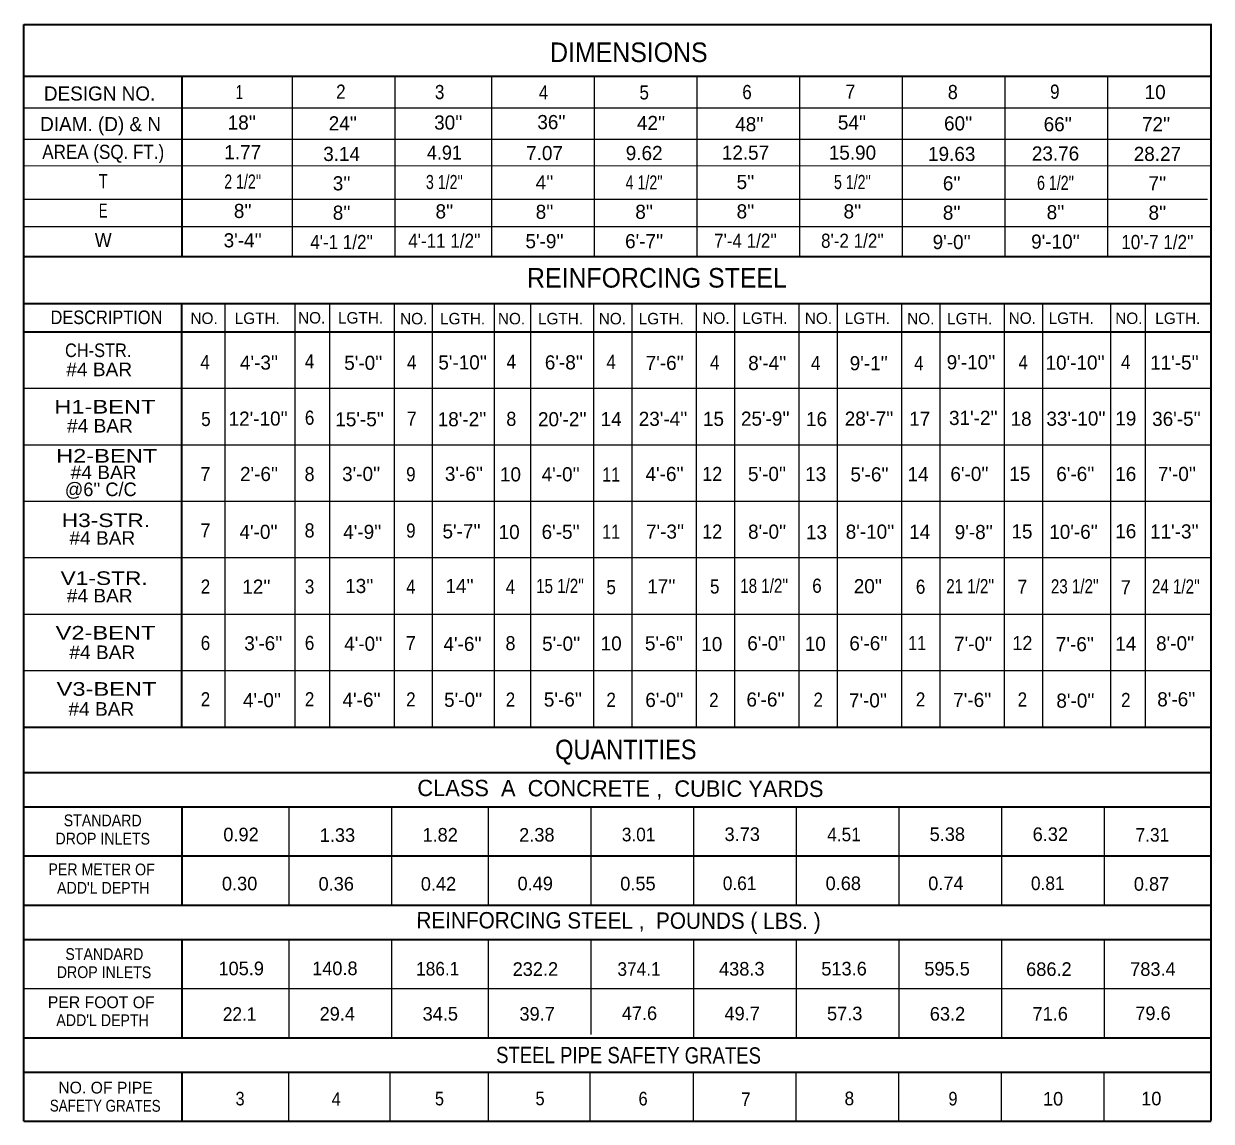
# Model space of a CAD drawing. Extents: x 472 to 851, y 139 to 417.
# Drawn here: x 613 to 722.2, y 250.8 to 351.6 of the extents above; entities that cross this region are included whole.
import ezdxf
from ezdxf.enums import TextEntityAlignment as Align

# ---------------------------------------------------------------- set-up
doc = ezdxf.new("R2010")
doc.units = 0
doc.header["$LTSCALE"] = 0.52
doc.layers.add('1', color=7, linetype='Continuous', lineweight=25)

msp = doc.modelspace()

# ---------------------------------------------------------------- linework, layer by layer
at = {"layer": '1', "lineweight": 35}
for p, q in [((612.9787, 250.7583), (612.9787, 351.5682)), ((612.9787, 351.5682), (722.1527, 351.5682)), ((722.1527, 250.8183), (722.1527, 351.6416)), ((612.9787, 346.8288), (722.1527, 346.8306)), ((627.5041, 346.8291), (627.5041, 330.2422)), ((612.9787, 330.2422), (722.1527, 330.2422)), ((612.9787, 325.9177), (722.1527, 325.9177)), ((627.5041, 286.9977), (627.5041, 325.9177)), ((612.9787, 323.323), (722.1527, 323.323)), ((612.9787, 286.9977), (722.1527, 286.9977)), ((612.9787, 282.8072), (722.1527, 282.8072)), ((612.9787, 279.6609), (722.1527, 279.6609)), ((627.5041, 279.6609), (627.5041, 270.6352)), ((612.9787, 275.1477), (722.1527, 275.1477)), ((612.9787, 270.6352), (722.1527, 270.6352)), ((612.9787, 267.4655), (722.1527, 267.4655)), ((627.5041, 267.4655), (627.5041, 258.4405)), ((612.9787, 258.4405), (722.1527, 258.4405)), ((612.9787, 255.2708), (722.1527, 255.2708)), ((627.5041, 255.2708), (627.5041, 250.7583)), ((612.9787, 250.7583), (722.1527, 250.7583))]:
    msp.add_line(p, q, dxfattribs=at)
at = {"layer": '1'}
for p, q in [((637.6561, 346.8293), (637.6561, 330.2422)), ((647.0947, 346.8294), (647.0947, 330.2422)), ((655.9934, 346.8296), (655.9934, 330.2422)), ((665.432, 346.8297), (665.432, 330.2422)), ((674.8714, 346.8298), (674.8714, 330.2422)), ((684.3101, 346.83), (684.3101, 330.2422)), ((693.7487, 346.8302), (693.7487, 330.2422)), ((703.1873, 346.8302), (703.1873, 330.2422)), ((712.626, 346.8304), (712.626, 330.2422)), ((612.9787, 343.9001), (722.1527, 343.8984)), ((612.9787, 341.0364), (722.1527, 341.0347)), ((612.9787, 338.5958), (722.1527, 338.5975)), ((612.9787, 335.5037), (721.7948, 335.5021)), ((612.9787, 333.0201), (722.1527, 333.0184)), ((631.4661, 325.9177), (631.4661, 286.9977)), ((637.914, 325.9177), (637.914, 286.9977)), ((641.0945, 325.9177), (641.0945, 286.9977)), ((647.0332, 325.9177), (647.0332, 286.9977)), ((650.5332, 325.9177), (650.5332, 286.9977)), ((656.2135, 325.9177), (656.2135, 286.9977)), ((659.5577, 325.9177), (659.5577, 286.9977)), ((665.3704, 325.9177), (665.3704, 286.9977)), ((668.8704, 325.9177), (668.8704, 286.9977)), ((674.8098, 325.9177), (674.8098, 286.9977)), ((678.3098, 325.9177), (678.3098, 286.9977)), ((684.2485, 325.9177), (684.2485, 286.9977)), ((687.7485, 325.9177), (687.7485, 286.9977)), ((693.6871, 325.9177), (693.6871, 286.9977)), ((697.1871, 325.9177), (697.1871, 286.9977)), ((703.1257, 325.9177), (703.1257, 286.9977)), ((706.6257, 325.9177), (706.6257, 286.9977)), ((712.9004, 325.9177), (712.9004, 286.9977)), ((716.0644, 325.9177), (716.0644, 286.9977)), ((612.9787, 318.134), (722.1527, 318.134)), ((612.9787, 312.9446), (722.1527, 312.9446)), ((612.9787, 307.7552), (722.1527, 307.7552)), ((612.9787, 302.5658), (722.1527, 302.5658)), ((612.9787, 297.3765), (722.1527, 297.3765)), ((612.9787, 292.1871), (722.1527, 292.1871)), ((637.3392, 279.6609), (637.3392, 270.6352)), ((646.7778, 279.6609), (646.7778, 270.6352)), ((655.6765, 279.6609), (655.6765, 270.6352)), ((665.1151, 279.6609), (665.1151, 270.6352)), ((674.5545, 279.6609), (674.5545, 270.6352)), ((683.9931, 279.6609), (683.9931, 270.6352)), ((693.4317, 279.6609), (693.4317, 270.6352)), ((702.8704, 279.6609), (702.8704, 270.6352)), ((712.3091, 279.6609), (712.3091, 270.6352)), ((637.3392, 267.4655), (637.3392, 258.4405)), ((646.7778, 267.4655), (646.7778, 258.4405)), ((655.6765, 267.4655), (655.6765, 258.4405)), ((665.1151, 267.4655), (665.1151, 258.7247)), ((674.5545, 267.4655), (674.5545, 258.4405)), ((683.9931, 267.4655), (683.9931, 258.4405)), ((693.4317, 267.4655), (693.4317, 258.4405)), ((702.8704, 267.4655), (702.8704, 258.4405)), ((712.3091, 267.4655), (712.3091, 258.4405)), ((612.9787, 262.953), (722.1527, 262.953)), ((637.3456, 250.7583), (637.3456, 255.2708)), ((646.6514, 250.7583), (646.6514, 255.2708)), ((655.6966, 250.7583), (655.6966, 255.2708)), ((665.0489, 250.7583), (665.0489, 255.2708)), ((674.5588, 250.7583), (674.5588, 255.2708)), ((683.9931, 250.7583), (683.9931, 255.2708)), ((693.4317, 250.7583), (693.4317, 255.2708)), ((702.8704, 250.7583), (702.8704, 255.2708)), ((712.3091, 250.7583), (712.3091, 255.2708))]:
    msp.add_line(p, q, dxfattribs=at)

# ---------------------------------------------------------------- texts
for s, height, width, p in [('DIMENSIONS', 1.8, 0.95, (668.6116, 348.1208)), ('1', 1.3, 0.7, (632.8082, 344.7148)), ('2', 1.3, 0.9, (642.1342, 344.7487)), ('3', 1.3, 0.9, (651.2123, 344.7148)), ('4', 1.3, 0.9, (660.7636, 344.681)), ('5', 1.3, 0.9, (670.0194, 344.681)), ('6', 1.3, 0.9, (679.4727, 344.7148)), ('7', 1.3, 0.95, (688.9754, 344.7487)), ('8', 1.3, 0.95, (698.3913, 344.7148)), ('9', 1.3, 0.9, (707.7706, 344.7487)), ('DESCRIPTION', 1.25, 0.9, (620.5817, 324.033)), ('4', 1.3, 0.9, (629.6468, 319.8802)), ('4', 1.3, 0.9, (639.2569, 319.9611)), ('4', 1.3, 0.9, (648.6475, 319.8687)), ('4', 1.3, 0.9, (657.8027, 319.931)), ('4', 1.3, 0.9, (666.9836, 319.9129)), ('4', 1.3, 0.9, (676.5052, 319.8517)), ('4', 1.3, 0.9, (685.7864, 319.8022)), ('4', 1.3, 0.9, (695.2738, 319.7893)), ('4', 1.3, 0.9, (704.8664, 319.8654)), ('4', 1.3, 0.9, (714.2965, 319.8927)), ('5', 1.3, 0.9, (629.7245, 314.6612)), ('6', 1.3, 0.9, (639.2569, 314.7811)), ('7', 1.3, 0.95, (648.6474, 314.6887)), ('8', 1.3, 0.95, (657.8028, 314.6732)), ('7', 1.3, 0.95, (629.6857, 309.598)), ('8', 1.3, 0.95, (639.2568, 309.6011)), ('9', 1.3, 0.9, (648.5696, 309.5865)), ('11', 1.3, 0.85, (666.9835, 309.5529)), ('12', 1.3, 0.95, (676.2718, 309.6084)), ('7', 1.3, 0.95, (629.6857, 304.418)), ('8', 1.3, 0.95, (639.2568, 304.4211)), ('9', 1.3, 0.9, (648.5696, 304.4065)), ('11', 1.3, 0.85, (666.9835, 304.2951)), ('12', 1.3, 0.95, (676.2718, 304.3117)), ('2', 1.3, 0.9, (629.6857, 299.2568)), ('3', 1.3, 0.9, (639.2569, 299.2598)), ('4', 1.3, 0.9, (648.5697, 299.2452)), ('4', 1.3, 0.9, (657.725, 299.2297)), ('5', 1.3, 0.9, (666.9835, 299.2117)), ('5', 1.3, 0.9, (676.505, 299.2672)), ('6', 1.3, 0.9, (685.903, 299.3345)), ('6', 1.3, 0.9, (695.4294, 299.2438)), ('7', 1.3, 0.95, (704.7886, 299.2419)), ('7', 1.3, 0.95, (714.2964, 299.1914)), ('6', 1.3, 0.9, (629.6857, 294.0768)), ('6', 1.3, 0.9, (639.2569, 294.0798)), ('7', 1.3, 0.95, (648.5697, 294.0652)), ('8', 1.3, 0.95, (657.725, 294.0498)), ('11', 1.3, 0.85, (695.1181, 294.0638)), ('12', 1.3, 0.95, (704.7885, 294.0619)), ('2', 1.3, 0.9, (629.6857, 288.8967)), ('2', 1.3, 0.9, (639.2569, 288.8998)), ('2', 1.3, 0.9, (648.5697, 288.8852)), ('2', 1.3, 0.9, (657.725, 288.8698)), ('2', 1.3, 0.9, (666.9836, 288.8517)), ('2', 1.3, 0.9, (676.4275, 288.8293)), ('2', 1.3, 0.9, (686.0197, 288.8577)), ('2', 1.3, 0.9, (695.4294, 288.8838)), ('2', 1.3, 0.9, (704.7886, 288.8819)), ('2', 1.3, 0.9, (714.2965, 288.8314)), ('3', 1.25, 0.9, (632.8653, 252.2149)), ('4', 1.25, 0.9, (641.7048, 252.1773)), ('5', 1.25, 0.9, (651.1993, 252.215)), ('5', 1.25, 0.9, (660.4457, 252.2311)), ('6', 1.25, 0.9, (669.9173, 252.2098)), ('7', 1.25, 0.95, (679.3668, 252.156)), ('8', 1.25, 0.95, (688.88, 252.2311)), ('9', 1.25, 0.9, (698.4085, 252.2106))]:
    msp.add_text(s, height=height, dxfattribs=dict(at, width=width)).set_placement(p, align=Align.CENTER)
for s, height, p in [('DESIGN NO.', 1.3, (619.9498, 344.5822)), ('10', 1.3, (716.995, 344.7148)), ('14', 1.3, (666.9835, 314.6551)), ('15', 1.3, (676.3885, 314.6717)), ('16', 1.3, (685.864, 314.6611)), ('17', 1.3, (695.3515, 314.6872)), ('18', 1.3, (704.6719, 314.6853)), ('19', 1.3, (714.2963, 314.7127)), ('10', 1.3, (657.725, 309.571)), ('13', 1.3, (685.7863, 309.5978)), ('14', 1.3, (695.1959, 309.5851)), ('15', 1.3, (704.5552, 309.6221)), ('16', 1.3, (714.2964, 309.6105)), ('10', 1.3, (657.6082, 304.2742)), ('13', 1.3, (685.864, 304.2621)), ('14', 1.3, (695.3515, 304.2883)), ('15', 1.3, (704.7497, 304.3253)), ('16', 1.3, (714.2964, 304.3527)), ('10', 1.3, (666.9835, 294.0317)), ('10', 1.3, (676.2328, 293.9704)), ('10', 1.3, (685.7474, 293.9987)), ('14', 1.3, (714.2964, 294.0114)), ('10', 1.25, (707.6101, 252.1987)), ('10', 1.25, (716.6425, 252.22))]:
    msp.add_text(s, height=height, dxfattribs=at).set_placement(p, align=Align.CENTER)
for s, height, rotation, p in [('DIAM. (D) & N', 1.3, 0.001, (620.0425, 341.7725)), ("18''", 1.3, 0.001, (633.0285, 341.9134)), ("24''", 1.3, 0.001, (642.3137, 341.8342)), ("30''", 1.3, 0.001, (652.0089, 341.9135)), ("36''", 1.3, 0.001, (661.4935, 341.9534)), ("42''", 1.3, 0.001, (670.651, 341.8742)), ("48''", 1.3, 0.001, (679.6895, 341.7553)), ("54''", 1.3, 0.001, (689.1246, 341.9139)), ("60''", 1.3, 0.001, (698.8866, 341.8348)), ("66''", 1.3, 0.001, (708.0443, 341.7556)), ("72''", 1.3, 0.001, (717.0829, 341.7557)), ('1.77', 1.3, 0.001, (633.11, 339.1852)), ('3.14', 1.3, 0.001, (642.2037, 339.0266)), ('7.07', 1.3, 0.001, (660.8592, 339.1063)), ('9.62', 1.3, 0.001, (670.0168, 339.1063)), ('12.57', 1.3, 0.001, (679.3309, 339.1461)), ('15.90', 1.3, 0.001, (689.1643, 339.1462)), ('19.63', 1.3, 0.001, (698.2921, 339.0274)), ('23.76', 1.3, 0.001, (707.8353, 339.0671)), ('28.27', 1.3, 0.001, (717.2018, 339.0275)), ("3''", 1.3, 0.001, (642.2037, 336.3266)), ("4''", 1.3, 0.001, (660.8592, 336.4063)), ("5''", 1.3, 0.001, (679.3309, 336.4461)), ("6''", 1.3, 0.001, (698.2922, 336.3273)), ("7''", 1.3, 0.001, (717.2018, 336.3275)), ("8''", 1.3, 0.001, (633.11, 333.7852)), ("8''", 1.3, 0.001, (642.2037, 333.6266)), ("8''", 1.3, 0.001, (651.6522, 333.7457)), ("8''", 1.3, 0.001, (660.8592, 333.7063)), ("8''", 1.3, 0.001, (670.0168, 333.7063)), ("8''", 1.3, 0.001, (679.3309, 333.7461)), ("8''", 1.3, 0.001, (689.1644, 333.7462)), ("8''", 1.3, 0.001, (698.2922, 333.6273)), ("8''", 1.3, 0.001, (707.8354, 333.6671)), ("8''", 1.3, 0.001, (717.2018, 333.6275)), ("3'-4''", 1.3, 0.001, (633.11, 331.0852)), ("5'-9''", 1.3, 0.001, (660.8592, 331.0063)), ("6'-7''", 1.3, 0.001, (670.0168, 331.0064)), ("9'-0''", 1.3, 0.001, (698.2921, 330.9274)), ("9'-10''", 1.3, 0.001, (707.8354, 330.9671)), ("4'-3''", 1.3, 0.203, (634.6139, 319.8454)), ("5'-0''", 1.3, 0.203, (644.2001, 319.8253)), ("5'-10''", 1.3, 0.203, (653.3324, 319.8643)), ("6'-8''", 1.3, 0.203, (662.6424, 319.8685)), ("7'-6''", 1.3, 0.203, (671.9163, 319.8174)), ("8'-4''", 1.3, 0.203, (681.3393, 319.8073)), ("9'-1''", 1.3, 0.203, (690.6708, 319.7906)), ("9'-10''", 1.3, 0.203, (700.0702, 319.8829)), ("10'-10''", 1.3, 0.203, (709.6425, 319.8453)), ("11'-5''", 1.3, 0.203, (718.771, 319.8474)), ("12'-10''", 1.3, 0.203, (634.5364, 314.6965)), ("15'-5''", 1.3, 0.203, (643.8639, 314.6397)), ("18'-2''", 1.3, 0.203, (653.2773, 314.6418)), ("20'-2''", 1.3, 0.203, (662.492, 314.6408)), ("23'-4''", 1.3, 0.203, (671.7583, 314.6796)), ("25'-9''", 1.3, 0.203, (681.1551, 314.6985)), ("28'-7''", 1.3, 0.203, (690.6957, 314.7008)), ("31'-2''", 1.3, 0.203, (700.2833, 314.764)), ("33'-10''", 1.3, 0.203, (709.7213, 314.6964)), ("36'-5''", 1.3, 0.203, (718.959, 314.6774)), ("2'-6''", 1.3, 0.203, (634.6159, 309.6066)), ("3'-0''", 1.3, 0.203, (644.0033, 309.6109)), ("3'-6''", 1.3, 0.203, (653.4513, 309.6276)), ("4'-0''", 1.3, 0.203, (662.3489, 309.5756)), ("4'-6''", 1.3, 0.203, (671.8988, 309.6078)), ("5'-0''", 1.3, 0.203, (681.3181, 309.6087)), ("5'-6''", 1.3, 0.203, (690.7387, 309.5731)), ("6'-0''", 1.3, 0.203, (699.9269, 309.6087)), ("6'-6''", 1.3, 0.203, (709.6613, 309.6087)), ("7'-0''", 1.3, 0.203, (719.0041, 309.6087)), ("4'-0''", 1.3, 0.203, (634.568, 304.2832)), ("4'-9''", 1.3, 0.203, (644.1068, 304.2811)), ("5'-7''", 1.3, 0.203, (653.2329, 304.3401)), ("6'-5''", 1.3, 0.203, (662.3427, 304.2853)), ("7'-3''", 1.3, 0.203, (671.9424, 304.3085)), ("8'-0''", 1.3, 0.203, (681.3278, 304.3042)), ("8'-10''", 1.3, 0.203, (690.7859, 304.3043)), ("9'-8''", 1.3, 0.203, (700.3277, 304.2674)), ("10'-6''", 1.3, 0.203, (709.4976, 304.2896)), ("11'-3''", 1.3, 0.203, (718.7652, 304.323)), ("12''", 1.3, 0.203, (634.3734, 299.25)), ("13''", 1.3, 0.203, (643.8315, 299.311)), ("14''", 1.3, 0.203, (653.0478, 299.313)), ("17''", 1.3, 0.203, (671.6059, 299.282)), ("20''", 1.3, 0.203, (690.5869, 299.2921)), ("3'-6''", 1.3, 0.203, (635.0082, 294.0456)), ("4'-0''", 1.3, 0.203, (644.1957, 294.0045)), ("4'-6''", 1.3, 0.203, (653.3229, 293.9845)), ("5'-0''", 1.3, 0.203, (662.3936, 294.0056)), ("5'-6''", 1.3, 0.203, (671.8448, 294.0465)), ("6'-0''", 1.3, 0.203, (681.2542, 294.0446)), ("6'-6''", 1.3, 0.203, (690.6361, 294.0456)), ("7'-0''", 1.3, 0.203, (700.2652, 294.0012)), ("7'-6''", 1.3, 0.203, (709.6244, 293.9645)), ("8'-0''", 1.3, 0.203, (718.8379, 294.0423)), ("4'-0''", 1.3, 0.203, (634.8867, 288.8136)), ("4'-6''", 1.3, 0.203, (644.0415, 288.8525)), ("5'-0''", 1.3, 0.203, (653.3819, 288.8558)), ("5'-6''", 1.3, 0.203, (662.5528, 288.8757)), ("6'-0''", 1.3, 0.203, (671.8765, 288.8411)), ("6'-6''", 1.3, 0.203, (681.1792, 288.878)), ("7'-0''", 1.3, 0.203, (690.5959, 288.799)), ("7'-6''", 1.3, 0.203, (700.1862, 288.8346)), ("8'-0''", 1.3, 0.203, (709.6694, 288.7736)), ("8'-6''", 1.3, 0.203, (718.9445, 288.8979)), ('CLASS  A  CONCRETE ,  CUBIC YARDS', 1.5, 359.869, (667.8314, 280.6056)), ('0.92', 1.25, 0.203, (632.9566, 276.4922)), ('1.33', 1.25, 0.203, (641.8204, 276.4346)), ('1.82', 1.25, 0.203, (651.2617, 276.4628)), ('2.38', 1.25, 0.203, (660.1541, 276.4627)), ('3.73', 1.25, 0.203, (679.0367, 276.5205)), ('5.38', 1.25, 0.203, (697.8903, 276.5204)), ('6.32', 1.25, 0.203, (707.3606, 276.5205)), ('0.30', 1.25, 0.203, (632.8264, 271.9803)), ('0.36', 1.25, 0.203, (641.7116, 271.9584)), ('0.42', 1.25, 0.203, (651.1109, 271.9583)), ('0.49', 1.25, 0.203, (660.0042, 271.9873)), ('0.55', 1.25, 0.203, (669.4465, 271.9789)), ('0.68', 1.25, 0.203, (688.3252, 272.0023)), ('0.74', 1.25, 0.203, (697.7616, 272.0024)), ('0.87', 1.25, 0.203, (716.6635, 271.9514)), ('105.9', 1.25, 0.203, (632.9714, 264.178)), ('140.8', 1.25, 0.203, (641.5828, 264.1851)), ('232.2', 1.25, 0.203, (660.0174, 264.1221)), ('438.3', 1.25, 0.203, (678.9946, 264.1456)), ('513.6', 1.25, 0.203, (688.3971, 264.1592)), ('595.5', 1.25, 0.203, (697.8695, 264.1513)), ('686.2', 1.25, 0.203, (707.2294, 264.1149)), ('783.4', 1.25, 0.203, (716.7932, 264.1222)), ('PER FOOT OF', 1.083, 359.869, (620.1011, 261.1561)), ('29.4', 1.25, 0.203, (641.8056, 260.013)), ('34.5', 1.25, 0.203, (651.2772, 260.0107)), ('39.7', 1.25, 0.203, (660.1824, 260.0089)), ('47.6', 1.25, 0.203, (669.585, 260.0572)), ('49.7', 1.25, 0.203, (679.0314, 260.0353)), ('57.3', 1.25, 0.203, (688.455, 260.0343)), ('63.2', 1.25, 0.203, (697.9055, 260.0098)), ('71.6', 1.25, 0.203, (707.3504, 260.0089)), ('79.6', 1.25, 0.203, (716.7969, 260.0571)), ('NO. OF PIPE', 1.083, 359.869, (620.4977, 253.3076))]:
    msp.add_text(s, height=height, rotation=rotation, dxfattribs=at).set_placement(p, align=Align.CENTER)
for s, height, rotation, width, p in [('AREA (SQ. FT.)', 1.3, 0.001, 0.9, (620.2855, 339.218)), ('4.91', 1.3, 0.001, 0.95, (651.6522, 339.1457)), ('T', 1.3, 0.001, 0.8, (620.2855, 336.518)), ("2 1/2''", 1.3, 0.001, 0.75, (633.11, 336.4852)), ("3 1/2''", 1.3, 0.001, 0.75, (651.6522, 336.4457)), ("4 1/2''", 1.3, 0.001, 0.75, (670.0168, 336.4063)), ("5 1/2''", 1.3, 0.001, 0.75, (689.1644, 336.4462)), ("6 1/2''", 1.3, 0.001, 0.75, (707.8354, 336.3671)), ('E', 1.3, 0.001, 0.7, (620.2855, 333.818)), ('W', 1.3, 0.001, 0.95, (620.2855, 331.118)), ("4'-1 1/2''", 1.3, 0.001, 0.9, (642.2036, 330.9266)), ("4'-11 1/2''", 1.3, 0.001, 0.9, (651.6522, 331.0457)), ("7'-4 1/2''", 1.3, 0.001, 0.9, (679.3308, 331.0461)), ("8'-2 1/2''", 1.3, 0.001, 0.9, (689.1643, 331.0462)), ("10'-7 1/2''", 1.3, 0.001, 0.9, (717.2018, 330.9275)), ("15 1/2''", 1.3, 0.203, 0.8, (662.2868, 299.3151)), ("18 1/2''", 1.3, 0.203, 0.8, (681.0556, 299.3288)), ("21 1/2''", 1.3, 0.203, 0.8, (699.9923, 299.2941)), ("23 1/2''", 1.3, 0.203, 0.8, (709.611, 299.2854)), ("24 1/2''", 1.3, 359.797, 0.8, (718.9016, 299.2697)), ('STANDARD', 1.083, 359.869, 0.9, (620.2348, 277.8694)), ('3.01', 1.25, 0.203, 0.95, (669.5087, 276.4916)), ('4.51', 1.25, 0.203, 0.95, (688.3912, 276.4915)), ('7.31', 1.25, 0.203, 0.95, (716.7439, 276.4627)), ('DROP INLETS', 1.083, 359.869, 0.9, (620.2367, 276.1972)), ('PER METER OF', 1.083, 359.869, 0.9, (620.1345, 273.3682)), ('0.61', 1.25, 0.203, 0.95, (678.7947, 272.0094)), ('0.81', 1.25, 0.203, 0.95, (707.1237, 272.0094)), ("ADD'L DEPTH", 1.083, 359.869, 0.9, (620.2908, 271.6718)), ('REINFORCING STEEL ,  POUNDS ( LBS. )', 1.5, 359.869, 0.95, (667.663, 268.4601)), ('STANDARD', 1.083, 359.869, 0.9, (620.3873, 265.5788)), ('186.1', 1.25, 0.203, 0.95, (651.038, 264.153)), ('374.1', 1.25, 0.203, 0.95, (669.5481, 264.1285)), ('DROP INLETS', 1.083, 359.869, 0.9, (620.3569, 263.9156)), ('22.1', 1.25, 0.203, 0.95, (632.8256, 259.9894)), ("ADD'L DEPTH", 1.083, 359.869, 0.9, (620.225, 259.502)), ('STEEL PIPE SAFETY GRATES', 1.5, 359.869, 0.85, (668.5807, 256.0795)), ('SAFETY GRATES', 1.083, 359.869, 0.85, (620.4673, 251.6444))]:
    msp.add_text(s, height=height, rotation=rotation, dxfattribs=dict(at, width=width)).set_placement(p, align=Align.CENTER)
for s, height, width, p in [('REINFORCING STEEL', 1.8, 0.95, (659.2484, 327.3879)), ('CH-STR.', 1.25, 0.9, (616.7736, 321.0009)), ('#4 BAR', 1.25, 1.05, (616.889, 319.2464)), ('H1-BENT', 1.25, 1.3, (615.7903, 315.8098)), ('#4 BAR', 1.25, 1.05, (616.9598, 314.065)), ('H2-BENT', 1.25, 1.3, (615.9511, 311.3012)), ('#4 BAR', 1.25, 1.05, (617.2994, 309.7825)), ('H3-STR.', 1.25, 1.25, (616.4683, 305.3761)), ('#4 BAR', 1.25, 1.05, (617.1793, 303.7468)), ('V1-STR.', 1.25, 1.25, (616.3649, 300.0573)), ('#4 BAR', 1.25, 1.05, (616.9403, 298.4473)), ('V2-BENT', 1.25, 1.3, (615.9079, 295.0334)), ('#4 BAR', 1.25, 1.05, (617.176, 293.2414)), ('V3-BENT', 1.25, 1.3, (616.0023, 289.8699)), ('#4 BAR', 1.25, 1.05, (617.0872, 288.0355)), ('QUANTITIES', 1.8, 0.9, (661.8331, 284.0316))]:
    msp.add_text(s, height=height, dxfattribs=dict(at, width=width)).set_placement(p)
for s, height, p in [('NO.    LGTH.', 1.053, (628.3068, 324.042)), ('NO.   LGTH.', 1.053, (638.1954, 324.0864)), ('NO.   LGTH.', 1.053, (647.5762, 324.0104)), ('NO.   LGTH.', 1.053, (656.573, 324.0104)), ('NO.   LGTH.', 1.053, (665.8402, 324.0104)), ('NO.   LGTH.', 1.053, (675.3658, 324.0548)), ('NO.   LGTH.', 1.053, (684.7866, 324.042)), ('NO.   LGTH.', 1.053, (694.1938, 324.0104)), ('NO.   LGTH.', 1.053, (703.5265, 324.0548)), ('NO.   LGTH.', 1.053, (713.3264, 324.042)), ("@6'' C/C", 1.25, (616.7531, 308.2194))]:
    msp.add_text(s, height=height, dxfattribs=at).set_placement(p)

doc.saveas('drawing.dxf')
